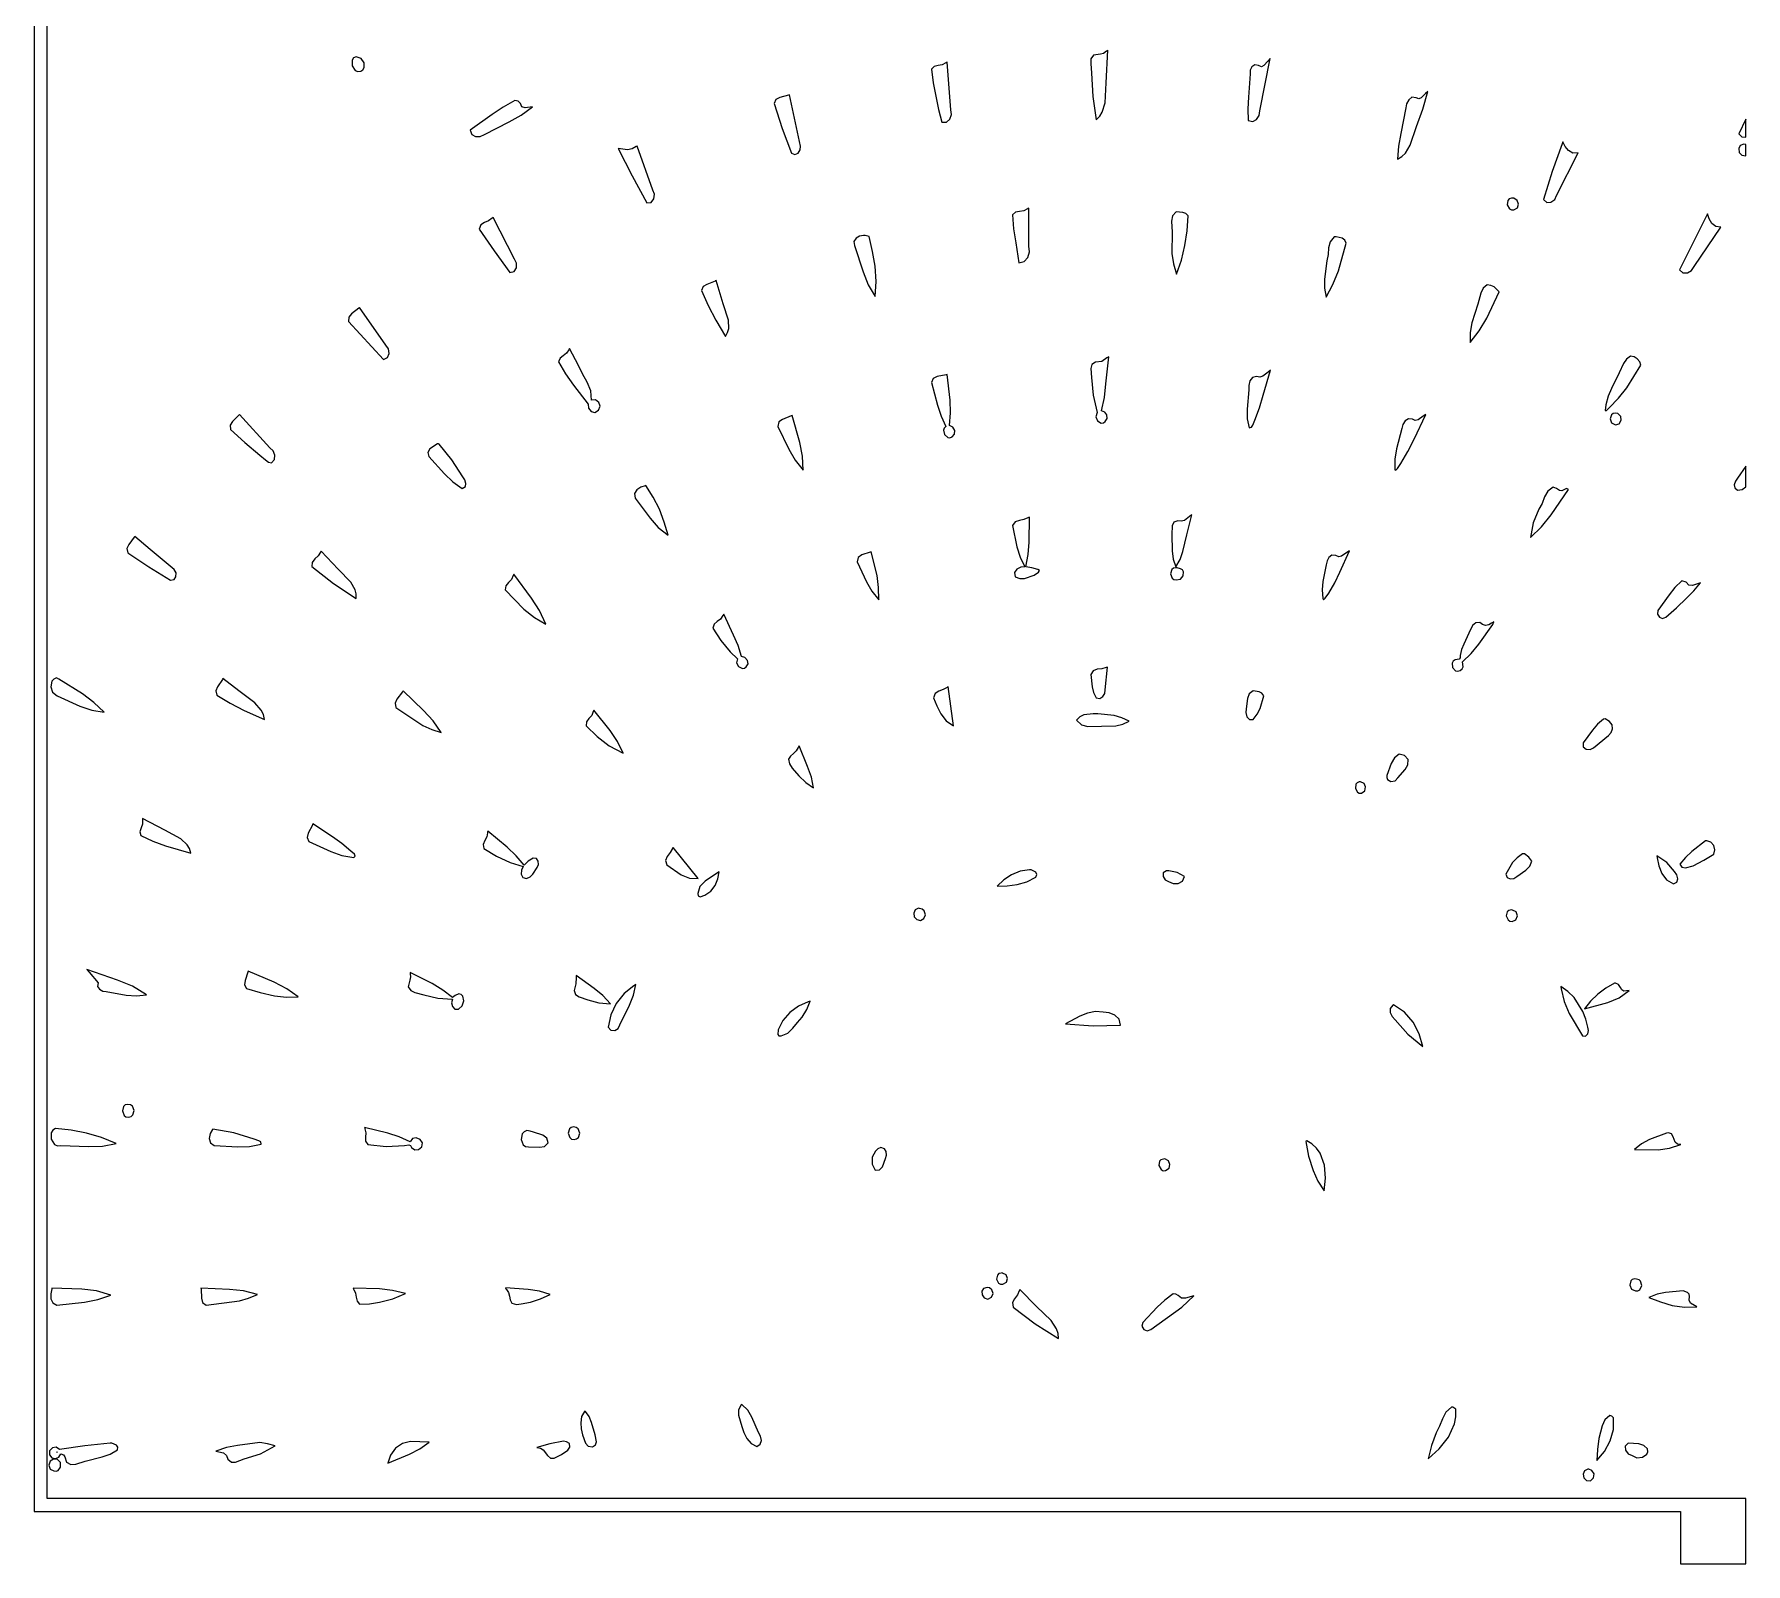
# Model space of a CAD drawing. Extents: x 0 to 13.1, y 0 to 21.
# Drawn here: x 0 to 13.1, y 0 to 11.7 of the extents above; entities that cross this region are included whole.
import ezdxf

# ---------------------------------------------------------------- set-up
doc = ezdxf.new("R2010")
doc.units = 0
doc.layers.add('Layer_1', color=7, linetype='CONTINUOUS')

msp = doc.modelspace()

# ---------------------------------------------------------------- linework, layer by layer
at = {"layer": 'Layer_1', "color": 7}
for points in [[(12.600011, 20.99998), (12.600011, 20.600018), (0, 20.600018), (0, 0.400016), (12.600011, 0.400016), (12.600011, 0), (13.099963, 0), (13.099963, 0.500064), (0.099935, 0.500064), (0.099935, 20.500083), (0.099935, 20.500083), (13.099906, 20.500083), (13.099906, 21.000034), (12.599955, 21.000034), (12.600011, 20.99998)], [(2.46509, 11.530914), (2.444036, 11.521484), (2.432203, 11.504934), (2.432192, 11.462168), (2.457036, 11.425993), (2.476272, 11.417684), (2.498714, 11.419789), (2.516309, 11.431302), (2.525797, 11.447305), (2.524212, 11.48516), (2.501471, 11.518111), (2.46509, 11.530914), (2.46509, 11.530914)], [(8.217188, 11.580083), (8.211233, 11.576225), (8.205778, 11.572641), (8.184682, 11.556228), (8.160009, 11.550017), (8.107827, 11.542821), (8.087999, 11.51401), (8.086207, 11.478864), (8.091952, 11.406285), (8.103183, 11.226877), (8.12789, 11.048932), (8.155375, 11.076324), (8.17486, 11.107699), (8.195623, 11.178878), (8.204894, 11.330271), (8.217188, 11.580083), (8.217188, 11.580083)], [(6.986324, 11.489961), (6.980151, 11.486543), (6.977007, 11.484793), (6.950308, 11.469313), (6.918731, 11.464228), (6.8888, 11.457134), (6.86704, 11.435624), (6.879165, 11.332326), (6.899783, 11.229086), (6.921144, 11.127932), (6.947354, 11.030537), (6.983353, 11.030702), (7.008418, 11.054087), (7.01997, 11.089344), (7.015429, 11.125126), (6.986324, 11.489975), (6.986324, 11.489961)], [(9.459076, 11.516089), (9.442097, 11.497403), (9.411095, 11.462643), (9.392269, 11.454559), (9.371101, 11.464716), (9.34274, 11.468532), (9.32029, 11.453633), (9.306999, 11.427877), (9.306114, 11.399122), (9.293115, 11.221222), (9.28788, 11.132266), (9.291836, 11.043257), (9.326502, 11.034793), (9.355995, 11.051245), (9.375554, 11.082278), (9.380418, 11.11756), (9.459076, 11.516089), (9.459076, 11.516089)], [(3.678095, 11.196769), (3.588912, 11.146057), (3.503773, 11.08891), (3.336781, 10.969503), (3.348462, 10.93587), (3.378127, 10.919404), (3.414281, 10.91983), (3.445428, 10.936873), (3.635255, 11.033279), (3.728087, 11.084859), (3.813584, 11.147986), (3.756403, 11.140314), (3.731648, 11.147772), (3.720759, 11.173178), (3.702918, 11.191908), (3.678095, 11.196769), (3.678095, 11.196769)], [(5.78043, 11.238165), (5.773761, 11.235851), (5.773112, 11.235568), (5.705704, 11.218411), (5.676711, 11.203661), (5.663144, 11.172842), (5.725778, 10.981655), (5.796816, 10.793769), (5.821807, 10.782632), (5.846117, 10.793618), (5.862865, 10.81762), (5.865165, 10.845529), (5.780445, 11.238106), (5.78043, 11.238165)], [(10.667063, 11.265947), (10.649204, 11.249411), (10.616421, 11.217406), (10.59776, 11.208373), (10.576664, 11.216061), (10.544495, 11.220149), (10.519985, 11.201669), (10.504012, 11.171244), (10.497456, 11.139497), (10.459448, 10.944495), (10.441939, 10.846547), (10.43467, 10.74731), (10.467878, 10.766626), (10.494478, 10.791755), (10.532529, 10.854618), (10.580799, 10.996955), (10.627581, 11.130287), (10.667063, 11.265947), (10.667063, 11.265947)], [(13.099963, 11.05362), (13.046109, 10.939737), (13.069772, 10.917833), (13.099963, 10.91554), (13.099963, 11.05362), (13.099963, 11.05362)], [(11.699215, 10.880869), (11.693703, 10.864994), (11.618669, 10.651456), (11.550718, 10.437416), (11.576742, 10.416215), (11.608945, 10.418691), (11.637377, 10.438329), (11.652086, 10.468615), (11.816348, 10.794438), (11.775913, 10.7938), (11.742628, 10.813338), (11.71692, 10.845034), (11.699215, 10.880869), (11.699215, 10.880869)], [(4.615547, 10.847575), (4.609262, 10.844267), (4.608274, 10.843703), (4.576486, 10.826276), (4.541428, 10.81969), (4.469864, 10.829758), (4.576032, 10.619858), (4.687816, 10.413037), (4.722533, 10.416669), (4.742963, 10.442711), (4.747532, 10.478404), (4.734667, 10.510988), (4.61555, 10.847561), (4.615547, 10.847575)], [(13.086292, 10.862126), (13.057963, 10.852775), (13.046135, 10.827811), (13.050417, 10.798591), (13.070417, 10.776469), (13.099963, 10.771508), (13.099963, 10.859702), (13.086292, 10.862129), (13.086292, 10.862126)], [(7.611567, 10.371491), (7.605285, 10.368348), (7.601534, 10.366513), (7.573887, 10.351666), (7.541629, 10.347835), (7.510882, 10.342044), (7.487765, 10.321315), (7.495473, 10.214167), (7.512239, 10.106728), (7.53517, 9.954093), (7.5773, 9.963874), (7.604891, 9.995062), (7.617147, 10.037324), (7.613275, 10.080323), (7.611553, 10.371475), (7.611567, 10.371491)], [(11.315734, 10.448936), (11.307355, 10.448597), (11.289202, 10.443317), (11.278152, 10.431647), (11.274767, 10.398508), (11.292002, 10.367923), (11.306729, 10.359447), (11.324663, 10.358639), (11.352, 10.374162), (11.360661, 10.40284), (11.351168, 10.4317), (11.324042, 10.447771), (11.31572, 10.448871), (11.31572, 10.448871), (11.315734, 10.448936)], [(3.511739, 10.299556), (3.506007, 10.295421), (3.505132, 10.294829), (3.477914, 10.275527), (3.445363, 10.2618), (3.418015, 10.243931), (3.406408, 10.212202), (3.521193, 10.044512), (3.639241, 9.879158), (3.673201, 9.887048), (3.691074, 9.914974), (3.692127, 9.950499), (3.675623, 9.981189), (3.511748, 10.29957), (3.511739, 10.299556)], [(8.74029, 10.342993), (8.712669, 10.313153), (8.705221, 10.273531), (8.708763, 10.189368), (8.707976, 10.02606), (8.718872, 9.945289), (8.74156, 9.866853), (8.77997, 9.974481), (8.806668, 10.085693), (8.823369, 10.198858), (8.831792, 10.312346), (8.81407, 10.330262), (8.790944, 10.339486), (8.74029, 10.342993), (8.74029, 10.342993)], [(12.806386, 10.328441), (12.798668, 10.313227), (12.592846, 9.901137), (12.619239, 9.877269), (12.653203, 9.877096), (12.684714, 9.894869), (12.703748, 9.924841), (12.910179, 10.22652), (12.870204, 10.23187), (12.8398, 10.255736), (12.818638, 10.290474), (12.806386, 10.328441), (12.806386, 10.328441)], [(6.359263, 10.163573), (6.348182, 10.162754), (6.317419, 10.157402), (6.289884, 10.141557), (6.274163, 10.117129), (6.27884, 10.086024), (6.343613, 9.884542), (6.382671, 9.786639), (6.436707, 9.695764), (6.443177, 9.811503), (6.435325, 9.9272), (6.416546, 10.041763), (6.390239, 10.154099), (6.359263, 10.163581), (6.359263, 10.163573)], [(9.964045, 10.152823), (9.950594, 10.152174), (9.918298, 10.115408), (9.906463, 10.067929), (9.902417, 10.016849), (9.893489, 9.96928), (9.87477, 9.829954), (9.875685, 9.759852), (9.88715, 9.690475), (9.939569, 9.788524), (9.98154, 9.891477), (10.041546, 10.105266), (10.030246, 10.12679), (10.011576, 10.141486), (9.964045, 10.152837), (9.964045, 10.152823)], [(5.21852, 9.818124), (5.212182, 9.81504), (5.211081, 9.814503), (5.147357, 9.789324), (5.119741, 9.771752), (5.107672, 9.741024), (5.159299, 9.627042), (5.215709, 9.514419), (5.29051, 9.39128), (5.306964, 9.420789), (5.315246, 9.451669), (5.313006, 9.515796), (5.273257, 9.641309), (5.21852, 9.818141), (5.21852, 9.818124)], [(11.121763, 9.785437), (11.090182, 9.758905), (11.070995, 9.721084), (11.04889, 9.637107), (11.003304, 9.493779), (10.991345, 9.41973), (10.991729, 9.344355), (11.060133, 9.433292), (11.117511, 9.529473), (11.212988, 9.732577), (11.172953, 9.769639), (11.148636, 9.781534), (11.121763, 9.785437), (11.121763, 9.785437)], [(2.490227, 9.612356), (2.485046, 9.607561), (2.48434, 9.606912), (2.429174, 9.563947), (2.407776, 9.539053), (2.406509, 9.504883), (2.672413, 9.212958), (2.70408, 9.228995), (2.716414, 9.260527), (2.711199, 9.296222), (2.690218, 9.324746), (2.490239, 9.61237), (2.490227, 9.612356)], [(4.098121, 9.29811), (4.094153, 9.292375), (4.0915, 9.288627), (4.075056, 9.262213), (4.049043, 9.243493), (4.024814, 9.224024), (4.013725, 9.195361), (4.067073, 9.105687), (4.127331, 9.019029), (4.238839, 8.873453), (4.241129, 8.841122), (4.262266, 8.817058), (4.291837, 8.809465), (4.319428, 8.826545), (4.330709, 8.855904), (4.320972, 8.885901), (4.297014, 8.905525), (4.265631, 8.903769), (4.260041, 8.975267), (4.232857, 9.041327), (4.197076, 9.105043), (4.165696, 9.16951), (4.098115, 9.29811), (4.098121, 9.29811)], [(8.224077, 9.235877), (8.210573, 9.226231), (8.171073, 9.199112), (8.123976, 9.193157), (8.095848, 9.17523), (8.086568, 9.144525), (8.091732, 9.075914), (8.104076, 8.940034), (8.135002, 8.807526), (8.124254, 8.776052), (8.138656, 8.745074), (8.167009, 8.728304), (8.182918, 8.729531), (8.198115, 8.739451), (8.212669, 8.762632), (8.210019, 8.78992), (8.193866, 8.812341), (8.167909, 8.820923), (8.190926, 8.92321), (8.202819, 9.027284), (8.224077, 9.235877), (8.224077, 9.235877)], [(12.216751, 9.239679), (12.187473, 9.215785), (12.165127, 9.183589), (12.12999, 9.112405), (12.071857, 8.993453), (12.045926, 8.932886), (12.030052, 8.868435), (12.024569, 8.824148), (12.034183, 8.823758), (12.05552, 8.844954), (12.126013, 8.918402), (12.189363, 8.998329), (12.297337, 9.170283), (12.288066, 9.197493), (12.269824, 9.220351), (12.245192, 9.235524), (12.216751, 9.239679), (12.216751, 9.239679)], [(6.988308, 9.098348), (6.981472, 9.096598), (6.980484, 9.096316), (6.91073, 9.083293), (6.881175, 9.068748), (6.867706, 9.037117), (6.913844, 8.865275), (6.942093, 8.781339), (6.97679, 8.702308), (6.964143, 8.689555), (6.95898, 8.673507), (6.966817, 8.639685), (6.991726, 8.617166), (7.007903, 8.615246), (7.025132, 8.622273), (7.043622, 8.643442), (7.045033, 8.671558), (7.031836, 8.696667), (7.0065, 8.708813), (7.014093, 8.806276), (7.010077, 8.903847), (6.98831, 9.098356), (6.988308, 9.098348)], [(9.462217, 9.132028), (9.443751, 9.118027), (9.403416, 9.086308), (9.381165, 9.078291), (9.356384, 9.085394), (9.323638, 9.077181), (9.304433, 9.050692), (9.295908, 9.015633), (9.295198, 8.981711), (9.283074, 8.834797), (9.283834, 8.761444), (9.300216, 8.690395), (9.316867, 8.695247), (9.326995, 8.712227), (9.343319, 8.749871), (9.377465, 8.843986), (9.40494, 8.940205), (9.462217, 9.132028), (9.462217, 9.132028)], [(1.570744, 8.794352), (1.56628, 8.78895), (1.565574, 8.788132), (1.517619, 8.738839), (1.499566, 8.711672), (1.501411, 8.678607), (1.612796, 8.578992), (1.727852, 8.482595), (1.771042, 8.446327), (1.793041, 8.429863), (1.816597, 8.424497), (1.840234, 8.449085), (1.842636, 8.481957), (1.828973, 8.514583), (1.804416, 8.538433), (1.570756, 8.79436), (1.570744, 8.794352)], [(5.80099, 8.785532), (5.794595, 8.782501), (5.793382, 8.781965), (5.726345, 8.756235), (5.69937, 8.736748), (5.692177, 8.7027), (5.775361, 8.527233), (5.824602, 8.443803), (5.885874, 8.368445), (5.88068, 8.475223), (5.859761, 8.579766), (5.800987, 8.785549), (5.80099, 8.785532)], [(10.652455, 8.794352), (10.631068, 8.780407), (10.59152, 8.75321), (10.570564, 8.746809), (10.549269, 8.757036), (10.517742, 8.761487), (10.492088, 8.745448), (10.474644, 8.717578), (10.467744, 8.686535), (10.426084, 8.530741), (10.412714, 8.451396), (10.413616, 8.370248), (10.420473, 8.366453), (10.43317, 8.381332), (10.459971, 8.419307), (10.514548, 8.509556), (10.562021, 8.60367), (10.652455, 8.794352), (10.652455, 8.794352)], [(12.103806, 8.803008), (12.085806, 8.800433), (12.073133, 8.791147), (12.063247, 8.760935), (12.073103, 8.729352), (12.101661, 8.713379), (12.131274, 8.722858), (12.146133, 8.748879), (12.143524, 8.778827), (12.12073, 8.800087), (12.103808, 8.803008), (12.103806, 8.803008)], [(3.093311, 8.568631), (3.086145, 8.568123), (3.028429, 8.531349), (3.012567, 8.503612), (3.019007, 8.470778), (3.140487, 8.340448), (3.203888, 8.278293), (3.276369, 8.226755), (3.299985, 8.241423), (3.3045, 8.266378), (3.29619, 8.294177), (3.28133, 8.317374), (3.19675, 8.446737), (3.100533, 8.566909), (3.093311, 8.568631), (3.093311, 8.568631)], [(13.099963, 8.397093), (13.035526, 8.305094), (13.020277, 8.282875), (13.011879, 8.255965), (13.01577, 8.231213), (13.037388, 8.215466), (13.072028, 8.220169), (13.099951, 8.240107), (13.099951, 8.397093), (13.099963, 8.397093)], [(4.680644, 8.24931), (4.676566, 8.248802), (4.642744, 8.238298), (4.611402, 8.217438), (4.593653, 8.188489), (4.600609, 8.153719), (4.713607, 7.999488), (4.776433, 7.928101), (4.851358, 7.868906), (4.821695, 7.969509), (4.784796, 8.067818), (4.7385, 8.161769), (4.680644, 8.249299), (4.680644, 8.24931)], [(11.625682, 8.236633), (11.584479, 8.207183), (11.559807, 8.162795), (11.54058, 8.113324), (11.515714, 8.068623), (11.471979, 7.96355), (11.45194, 7.851665), (11.535615, 7.934172), (11.609784, 8.025092), (11.743255, 8.21861), (11.729067, 8.227602), (11.711862, 8.220398), (11.693114, 8.210592), (11.6743, 8.211775), (11.65117, 8.22721), (11.625682, 8.236633), (11.625682, 8.236633)], [(7.616529, 8.008374), (7.610134, 8.0054), (7.606165, 8.003537), (7.575471, 7.989161), (7.540097, 7.98306), (7.508364, 7.97252), (7.488592, 7.944832), (7.521054, 7.78183), (7.546233, 7.702928), (7.583015, 7.628489), (7.550705, 7.62577), (7.520873, 7.609798), (7.503522, 7.584168), (7.508655, 7.552475), (7.542473, 7.53759), (7.580527, 7.53752), (7.652964, 7.564712), (7.685687, 7.588142), (7.693621, 7.599691), (7.680359, 7.606936), (7.635699, 7.621326), (7.589517, 7.628709), (7.60832, 7.722251), (7.614366, 7.817326), (7.616529, 8.008386), (7.616529, 8.008374)], [(8.859464, 8.025683), (8.842818, 8.013116), (8.802844, 7.983116), (8.779508, 7.976677), (8.75396, 7.980759), (8.723219, 7.969929), (8.709124, 7.942179), (8.707272, 7.875036), (8.709169, 7.749071), (8.717888, 7.686965), (8.737148, 7.627044), (8.770043, 7.683108), (8.791617, 7.74481), (8.821705, 7.872665), (8.859464, 8.025683), (8.859464, 8.025683)], [(0.768835, 7.860594), (0.765144, 7.854586), (0.76458, 7.853654), (0.723419, 7.79784), (0.709035, 7.768507), (0.716404, 7.735694), (0.877383, 7.628234), (1.041897, 7.526948), (1.070299, 7.530042), (1.084973, 7.552399), (1.085343, 7.582123), (1.070836, 7.607317), (0.887722, 7.761215), (0.768824, 7.8606), (0.768835, 7.860594)], [(2.195271, 7.747045), (2.191523, 7.741147), (2.190536, 7.739481), (2.173347, 7.711584), (2.148284, 7.687772), (2.128114, 7.662227), (2.125602, 7.629127), (2.290547, 7.501196), (2.463552, 7.38483), (2.463854, 7.42027), (2.456035, 7.452934), (2.422288, 7.511377), (2.326135, 7.610828), (2.195277, 7.747034), (2.195271, 7.747045)], [(6.405948, 7.74302), (6.399389, 7.740424), (6.39874, 7.740142), (6.333218, 7.718448), (6.30712, 7.699837), (6.299245, 7.667326), (6.368868, 7.513802), (6.411687, 7.441539), (6.464831, 7.376174), (6.462968, 7.469468), (6.450697, 7.561819), (6.405959, 7.742953), (6.405959, 7.742953), (6.405948, 7.74302)], [(10.066901, 7.750683), (10.04601, 7.736405), (10.006289, 7.708821), (9.984611, 7.703484), (9.962501, 7.713365), (9.932736, 7.715971), (9.909767, 7.699681), (9.89492, 7.672773), (9.889521, 7.643526), (9.863356, 7.515434), (9.856922, 7.450801), (9.862179, 7.385558), (9.867806, 7.374389), (9.88048, 7.387511), (9.908094, 7.427561), (9.953817, 7.505168), (9.99313, 7.586178), (10.066901, 7.750683), (10.066901, 7.750683)], [(8.747292, 7.620319), (8.738306, 7.620036), (8.719735, 7.616915), (8.706747, 7.606334), (8.697175, 7.572998), (8.708899, 7.540444), (8.722532, 7.53084), (8.741229, 7.529088), (8.773582, 7.533146), (8.793994, 7.558612), (8.795961, 7.590276), (8.787995, 7.603679), (8.772979, 7.612927), (8.747292, 7.620203), (8.747292, 7.620203), (8.747292, 7.620319)], [(3.670983, 7.57115), (3.667952, 7.564811), (3.665863, 7.560513), (3.653398, 7.531111), (3.630316, 7.507591), (3.609671, 7.483426), (3.604514, 7.452089), (3.747473, 7.304989), (3.827742, 7.241418), (3.915949, 7.189216), (3.868509, 7.292735), (3.807107, 7.388316), (3.670989, 7.57115), (3.670983, 7.57115)], [(12.609545, 7.52011), (12.556774, 7.470764), (12.512651, 7.412776), (12.427977, 7.293559), (12.424578, 7.26624), (12.438821, 7.243717), (12.462952, 7.233285), (12.489217, 7.242243), (12.568682, 7.313153), (12.64554, 7.387485), (12.702176, 7.443537), (12.752256, 7.505392), (12.69296, 7.483839), (12.664183, 7.487405), (12.642785, 7.510407), (12.609545, 7.52011), (12.609545, 7.52011)], [(5.277612, 7.264786), (5.273477, 7.259055), (5.270556, 7.25503), (5.253115, 7.228646), (5.226829, 7.209103), (5.203058, 7.188463), (5.193165, 7.158789), (5.254072, 7.06452), (5.327221, 6.977879), (5.383169, 6.924799), (5.375205, 6.893433), (5.391212, 6.864349), (5.419817, 6.849766), (5.435289, 6.851731), (5.449646, 6.861903), (5.463284, 6.885846), (5.458031, 6.912005), (5.439477, 6.932971), (5.413211, 6.941334), (5.387271, 7.025219), (5.353153, 7.106063), (5.277612, 7.264786), (5.277612, 7.264786)], [(11.172529, 7.205861), (11.153896, 7.196105), (11.132402, 7.183208), (11.107933, 7.179891), (11.084094, 7.185977), (11.064491, 7.201286), (11.033614, 7.198326), (11.009579, 7.177805), (10.979051, 7.119211), (10.942005, 7.036463), (10.924419, 6.994946), (10.915221, 6.950264), (10.913543, 6.931174), (10.905986, 6.922472), (10.875865, 6.91686), (10.860489, 6.90607), (10.852648, 6.890984), (10.855944, 6.856798), (10.878503, 6.832055), (10.894739, 6.828772), (10.91307, 6.834508), (10.929259, 6.846473), (10.936299, 6.863648), (10.932803, 6.900929), (10.9988, 6.964851), (11.057991, 7.035543), (11.164096, 7.186679), (11.172529, 7.205861), (11.172529, 7.205861)], [(8.21355, 6.860526), (8.206878, 6.858268), (8.203297, 6.856998), (8.17106, 6.847706), (8.135256, 6.843694), (8.104188, 6.833187), (8.086163, 6.804411), (8.097695, 6.710871), (8.106341, 6.665093), (8.128443, 6.624605), (8.156013, 6.620468), (8.178814, 6.63459), (8.193296, 6.659442), (8.195911, 6.687498), (8.21355, 6.860526), (8.21355, 6.860526)], [(0.17154, 6.77823), (0.150309, 6.768248), (0.135953, 6.752286), (0.126548, 6.710268), (0.140701, 6.667862), (0.175782, 6.640756), (0.350013, 6.560568), (0.440338, 6.530005), (0.535232, 6.516624), (0.456755, 6.59098), (0.370453, 6.656145), (0.187359, 6.769354), (0.17154, 6.77823), (0.17154, 6.77823)], [(1.444295, 6.772938), (1.440934, 6.766709), (1.440369, 6.765609), (1.403366, 6.708439), (1.390795, 6.678524), (1.397982, 6.646438), (1.500273, 6.585159), (1.605955, 6.52798), (1.762831, 6.458966), (1.753949, 6.497079), (1.737511, 6.53057), (1.688067, 6.586855), (1.565605, 6.678848), (1.444284, 6.772941), (1.444295, 6.772938)], [(6.99619, 6.711422), (6.990128, 6.707728), (6.98693, 6.705752), (6.957608, 6.689216), (6.924197, 6.676021), (6.896452, 6.657945), (6.884128, 6.626764), (6.908027, 6.563838), (6.93839, 6.502042), (6.979739, 6.448863), (7.036596, 6.41179), (6.99619, 6.711431), (6.99619, 6.711422)], [(2.824153, 6.678526), (2.820238, 6.672628), (2.819363, 6.671188), (2.776459, 6.61572), (2.761768, 6.58586), (2.768044, 6.552731), (2.975412, 6.414928), (3.043157, 6.382169), (3.114813, 6.359147), (3.053599, 6.448532), (2.980295, 6.527963), (2.824158, 6.678521), (2.824153, 6.678526)], [(9.330422, 6.679232), (9.299365, 6.656048), (9.287366, 6.620267), (9.277229, 6.542529), (9.272405, 6.512), (9.280575, 6.480439), (9.30044, 6.459156), (9.330698, 6.459463), (9.361208, 6.499629), (9.383658, 6.544881), (9.410237, 6.64197), (9.39682, 6.660618), (9.376251, 6.670616), (9.330422, 6.679232), (9.330422, 6.679232)], [(4.283989, 6.531076), (4.281125, 6.524628), (4.27929, 6.520547), (4.267292, 6.491354), (4.245427, 6.466666), (4.226906, 6.441315), (4.224943, 6.410139), (4.308824, 6.329359), (4.401716, 6.257564), (4.508376, 6.202276), (4.463181, 6.291339), (4.407937, 6.374339), (4.283975, 6.531076), (4.283989, 6.531076)], [(8.141174, 6.503791), (8.141174, 6.503791), (8.105623, 6.502973), (8.034609, 6.494486), (8.002668, 6.479182), (7.977079, 6.454137), (8.014861, 6.41887), (8.063985, 6.407101), (8.168956, 6.408329), (8.277957, 6.411552), (8.330894, 6.423922), (8.380789, 6.446032), (8.324661, 6.473502), (8.265181, 6.491367), (8.141174, 6.503856), (8.141174, 6.503791)], [(12.02399, 6.463552), (12.02399, 6.463552), (12.011093, 6.462959), (11.965003, 6.424428), (11.926714, 6.378037), (11.856257, 6.280285), (11.856082, 6.250721), (11.877393, 6.232928), (11.907829, 6.229209), (11.935025, 6.241866), (12.049235, 6.337667), (12.070673, 6.360518), (12.080112, 6.389183), (12.076289, 6.418727), (12.057944, 6.444217), (12.02399, 6.46362), (12.02399, 6.463552)], [(5.853577, 6.256957), (5.849719, 6.251002), (5.846135, 6.24538), (5.8324, 6.219319), (5.811072, 6.199467), (5.788782, 6.180358), (5.772161, 6.156525), (5.780374, 6.119745), (5.802336, 6.088053), (5.85341, 6.028422), (5.90553, 5.977682), (5.965252, 5.936093), (5.948293, 6.019612), (5.919654, 6.099688), (5.853577, 6.256957), (5.853577, 6.256957)], [(10.446247, 6.195274), (10.410464, 6.16516), (10.386567, 6.123777), (10.353588, 6.03239), (10.351507, 6.015182), (10.35735, 6.001521), (10.38406, 5.986294), (10.416232, 5.989622), (10.43638, 6.014421), (10.492019, 6.077959), (10.512983, 6.113325), (10.517022, 6.154321), (10.486735, 6.184042), (10.446247, 6.195274), (10.446247, 6.195274)], [(10.151401, 5.983057), (10.141757, 5.982239), (10.125397, 5.976074), (10.11526, 5.964016), (10.111815, 5.931349), (10.127737, 5.902507), (10.141809, 5.895228), (10.15934, 5.895755), (10.184225, 5.914497), (10.190087, 5.943706), (10.17859, 5.970767), (10.151401, 5.983066), (10.151401, 5.983057)], [(0.828257, 5.702489), (0.828257, 5.695433), (0.828257, 5.690969), (0.829715, 5.660117), (0.818534, 5.630323), (0.809128, 5.600907), (0.81591, 5.571191), (0.907567, 5.529281), (1.003489, 5.49424), (1.199665, 5.437739), (1.189196, 5.471908), (1.171751, 5.500975), (1.121512, 5.547021), (0.998691, 5.613301), (0.828257, 5.702489), (0.828257, 5.702489)], [(2.133205, 5.660486), (2.130439, 5.654037), (2.12979, 5.652287), (2.097671, 5.589658), (2.088751, 5.557791), (2.101678, 5.525894), (2.269101, 5.450753), (2.355368, 5.420355), (2.445083, 5.403359), (2.45658, 5.414258), (2.450127, 5.428136), (2.423146, 5.453078), (2.355135, 5.510788), (2.281834, 5.561559), (2.133208, 5.6605), (2.133205, 5.660486)], [(3.471553, 5.604151), (3.470114, 5.597262), (3.469239, 5.592851), (3.46353, 5.561805), (3.44761, 5.532928), (3.435188, 5.504081), (3.43997, 5.473127), (3.537741, 5.413177), (3.642707, 5.364703), (3.743469, 5.33549), (3.73066, 5.307857), (3.728024, 5.276111), (3.73934, 5.250835), (3.768384, 5.242611), (3.796081, 5.254988), (3.816135, 5.276883), (3.849632, 5.327774), (3.860027, 5.351481), (3.85771, 5.376434), (3.843432, 5.394917), (3.817939, 5.39921), (3.7806, 5.376704), (3.750194, 5.345523), (3.68814, 5.417813), (3.619039, 5.483284), (3.471553, 5.604151), (3.471553, 5.604151)], [(12.801922, 5.532385), (12.792659, 5.531454), (12.686128, 5.450177), (12.637489, 5.404484), (12.596261, 5.353524), (12.611549, 5.329333), (12.638878, 5.324274), (12.696915, 5.341067), (12.778123, 5.382381), (12.855222, 5.428874), (12.863436, 5.461266), (12.854673, 5.495097), (12.832859, 5.521697), (12.801922, 5.532394), (12.801922, 5.532385)], [(4.889446, 5.481232), (4.886302, 5.474891), (4.884581, 5.471419), (4.867977, 5.440936), (4.845602, 5.411082), (4.831899, 5.380211), (4.841311, 5.34668), (4.952633, 5.270603), (5.014698, 5.246897), (5.081916, 5.243931), (4.889432, 5.481232), (4.889446, 5.481232)], [(11.398803, 5.43278), (11.391305, 5.431793), (11.349342, 5.402391), (11.314628, 5.364297), (11.262817, 5.276184), (11.273687, 5.251202), (11.297551, 5.240163), (11.325035, 5.243013), (11.346767, 5.259702), (11.417661, 5.307741), (11.447461, 5.337311), (11.46335, 5.374798), (11.438348, 5.406877), (11.406519, 5.431516), (11.398803, 5.432786), (11.398803, 5.43278)], [(12.419432, 5.416078), (12.422254, 5.400754), (12.434151, 5.340307), (12.457259, 5.281992), (12.493814, 5.233173), (12.546056, 5.201214), (12.572538, 5.215064), (12.58037, 5.241739), (12.573401, 5.271715), (12.555482, 5.295471), (12.495519, 5.364549), (12.419443, 5.416078), (12.419432, 5.416078)], [(5.242168, 5.293984), (5.22916, 5.285441), (5.13403, 5.222548), (5.095635, 5.182736), (5.078513, 5.129555), (5.081962, 5.110432), (5.096814, 5.103389), (5.133247, 5.114507), (5.178821, 5.145174), (5.211722, 5.188639), (5.232615, 5.239908), (5.242168, 5.293984), (5.242168, 5.293984)], [(7.629646, 5.310629), (7.629646, 5.310629), (7.617962, 5.310629), (7.547325, 5.298172), (7.480421, 5.27238), (7.420041, 5.233935), (7.368977, 5.183519), (7.446488, 5.186364), (7.523884, 5.196645), (7.598268, 5.217933), (7.666744, 5.253798), (7.672562, 5.274357), (7.665423, 5.29182), (7.629646, 5.310683), (7.629646, 5.310629)], [(8.684288, 5.302253), (8.665602, 5.30197), (8.641757, 5.285661), (8.640586, 5.258927), (8.655948, 5.233113), (8.681697, 5.219564), (8.717124, 5.205423), (8.755994, 5.206082), (8.788542, 5.222963), (8.805003, 5.257487), (8.747597, 5.288269), (8.684288, 5.302134), (8.684288, 5.302134), (8.684288, 5.302253)], [(6.767658, 5.014902), (6.743304, 5.003416), (6.732463, 4.978938), (6.735829, 4.951042), (6.754097, 4.929299), (6.78392, 4.922395), (6.809454, 4.937616), (6.821958, 4.965049), (6.812692, 4.994783), (6.796949, 5.009141), (6.776364, 5.014572), (6.767658, 5.014911), (6.767658, 5.014902)], [(11.30504, 5.002445), (11.286648, 4.999024), (11.274423, 4.988907), (11.267115, 4.957579), (11.280397, 4.926456), (11.293908, 4.916595), (11.311546, 4.913534), (11.340954, 4.926588), (11.35184, 4.95642), (11.343391, 4.986941), (11.314797, 5.002058), (11.30504, 5.002454), (11.30504, 5.002445)], [(0.402223, 4.547802), (0.419585, 4.527132), (0.488984, 4.444616), (0.484423, 4.417756), (0.498812, 4.395662), (0.523804, 4.381508), (0.55105, 4.378469), (0.704093, 4.350464), (0.781502, 4.346157), (0.858904, 4.353831), (0.752617, 4.418815), (0.637618, 4.466077), (0.402223, 4.547802), (0.402223, 4.547802)], [(1.636669, 4.534354), (1.635004, 4.527462), (1.634665, 4.525967), (1.614024, 4.461581), (1.60945, 4.429761), (1.624192, 4.400564), (1.730155, 4.370515), (1.838616, 4.3466), (1.929596, 4.335278), (2.021233, 4.337617), (1.932499, 4.399877), (1.836011, 4.448694), (1.636649, 4.534346), (1.636669, 4.534354)], [(2.876242, 4.525092), (2.876525, 4.518036), (2.876807, 4.513188), (2.879643, 4.490046), (2.875118, 4.465171), (2.862972, 4.41419), (2.881731, 4.384943), (2.913055, 4.370918), (2.982366, 4.35212), (3.090189, 4.326803), (3.200592, 4.32004), (3.194063, 4.292206), (3.201462, 4.263372), (3.220277, 4.24351), (3.247997, 4.242596), (3.276226, 4.268403), (3.289017, 4.306366), (3.281615, 4.342167), (3.268856, 4.354784), (3.249267, 4.361493), (3.221623, 4.348662), (3.201532, 4.332387), (3.126187, 4.389804), (3.045238, 4.438843), (2.876369, 4.525092), (2.876369, 4.525092), (2.876242, 4.525092)], [(4.148557, 4.50084), (4.148557, 4.486619), (4.146427, 4.435996), (4.132075, 4.386571), (4.143494, 4.355804), (4.171272, 4.337295), (4.237028, 4.315686), (4.322316, 4.290813), (4.410989, 4.283992), (4.35303, 4.346679), (4.286845, 4.400347), (4.148557, 4.50084), (4.148557, 4.50084)], [(4.605074, 4.432489), (4.590576, 4.422072), (4.514158, 4.363039), (4.454352, 4.287308), (4.413448, 4.199859), (4.393737, 4.105673), (4.413807, 4.082975), (4.443454, 4.081041), (4.470182, 4.096067), (4.481491, 4.124249), (4.555858, 4.273714), (4.585975, 4.351271), (4.605074, 4.432489), (4.605074, 4.432489)], [(11.685324, 4.416394), (11.688191, 4.399968), (11.711242, 4.302924), (11.749138, 4.210741), (11.849475, 4.038645), (11.87431, 4.03779), (11.889875, 4.054956), (11.895947, 4.080668), (11.892305, 4.105453), (11.87668, 4.166388), (11.851891, 4.224397), (11.786802, 4.332387), (11.739091, 4.377957), (11.685324, 4.416394), (11.685324, 4.416394)], [(12.102318, 4.442245), (12.094326, 4.441737), (12.028488, 4.403393), (11.96745, 4.357527), (11.912371, 4.304639), (11.864413, 4.245229), (12.04541, 4.294982), (12.131319, 4.330937), (12.207875, 4.385073), (12.167242, 4.38143), (12.150793, 4.39065), (12.140794, 4.409381), (12.125603, 4.431362), (12.102318, 4.442178), (12.102318, 4.442178), (12.102318, 4.442245)], [(5.93841, 4.304772), (5.924352, 4.299204), (5.850189, 4.265689), (5.783247, 4.217969), (5.729077, 4.157179), (5.693229, 4.084452), (5.690669, 4.049997), (5.699947, 4.038307), (5.717924, 4.038425), (5.76815, 4.059638), (5.806883, 4.097574), (5.841181, 4.141571), (5.878105, 4.18097), (5.914305, 4.2398), (5.93841, 4.304772), (5.93841, 4.304772)], [(8.122818, 4.2249), (8.061706, 4.211827), (8.003227, 4.19005), (7.893513, 4.129981), (8.104275, 4.116301), (8.315415, 4.121988), (8.303759, 4.166583), (8.270961, 4.196693), (8.22689, 4.214159), (8.181413, 4.220822), (8.122818, 4.2249), (8.122818, 4.2249)], [(10.403033, 4.275779), (10.399559, 4.272912), (10.37742, 4.248077), (10.377457, 4.216969), (10.392666, 4.186327), (10.41604, 4.16289), (10.514544, 4.05184), (10.628368, 3.956679), (10.600796, 4.054205), (10.55424, 4.144835), (10.488414, 4.221149), (10.403033, 4.275723), (10.403033, 4.275723), (10.403033, 4.275779)], [(0.716692, 3.514053), (0.697161, 3.510447), (0.68383, 3.499414), (0.674833, 3.465065), (0.687827, 3.431011), (0.701984, 3.420347), (0.720937, 3.417259), (0.741109, 3.422411), (0.755188, 3.434128), (0.765422, 3.4681), (0.752353, 3.50085), (0.737302, 3.51104), (0.716692, 3.514053), (0.716692, 3.514053)], [(0.163381, 3.330939), (0.141355, 3.317796), (0.128796, 3.29771), (0.128546, 3.248753), (0.155567, 3.208147), (0.177096, 3.1985), (0.202794, 3.199971), (0.415702, 3.191777), (0.521799, 3.196306), (0.626457, 3.215736), (0.515577, 3.261647), (0.400338, 3.294777), (0.28239, 3.317187), (0.163381, 3.330939), (0.163381, 3.330939)], [(1.367677, 3.32576), (1.365137, 3.322783), (1.347243, 3.291519), (1.340072, 3.254124), (1.348589, 3.220327), (1.377761, 3.199861), (1.558089, 3.190161), (1.647948, 3.192934), (1.73572, 3.211548), (1.734871, 3.227143), (1.719647, 3.236748), (1.682914, 3.249913), (1.527737, 3.297532), (1.367674, 3.32576), (1.367677, 3.32576)], [(2.527983, 3.338768), (2.529648, 3.331876), (2.530692, 3.327688), (2.538602, 3.297607), (2.536125, 3.265063), (2.536774, 3.234052), (2.554063, 3.20857), (2.692835, 3.193576), (2.833031, 3.19909), (2.866445, 3.20503), (2.879017, 3.201447), (2.886391, 3.18608), (2.912114, 3.167629), (2.942311, 3.170235), (2.965645, 3.189252), (2.970781, 3.220037), (2.954196, 3.247115), (2.924382, 3.259448), (2.894424, 3.253962), (2.877405, 3.227586), (2.794397, 3.266439), (2.707096, 3.295236), (2.527989, 3.338768), (2.527983, 3.338768)], [(3.770147, 3.314237), (3.748813, 3.305659), (3.734427, 3.289412), (3.72575, 3.245348), (3.742621, 3.204916), (3.760169, 3.19321), (3.783542, 3.190988), (3.866259, 3.186813), (3.905133, 3.192745), (3.933252, 3.221194), (3.922992, 3.257084), (3.893831, 3.278231), (3.8213, 3.302003), (3.796323, 3.311006), (3.770147, 3.314237), (3.770147, 3.314237)], [(4.128547, 3.342295), (4.109039, 3.339129), (4.09565, 3.328408), (4.086344, 3.294346), (4.098871, 3.260198), (4.112772, 3.249369), (4.131471, 3.246052), (4.151614, 3.25075), (4.165712, 3.26213), (4.176145, 3.295762), (4.163509, 3.3286), (4.148773, 3.338987), (4.128547, 3.342295), (4.128547, 3.342295)], [(12.508896, 3.297315), (12.494288, 3.29565), (12.363757, 3.245995), (12.302585, 3.213025), (12.247948, 3.169587), (12.428263, 3.168104), (12.517066, 3.178828), (12.601885, 3.209056), (12.577296, 3.211376), (12.560538, 3.224644), (12.544614, 3.267814), (12.530991, 3.288854), (12.508896, 3.297304), (12.508896, 3.297315)], [(6.480971, 3.183709), (6.457169, 3.173745), (6.437876, 3.157042), (6.414163, 3.110382), (6.412526, 3.057653), (6.43566, 3.012778), (6.468679, 3.01478), (6.491323, 3.036812), (6.514428, 3.100313), (6.522634, 3.126008), (6.520527, 3.15378), (6.507006, 3.175666), (6.480971, 3.183709), (6.480971, 3.183709)], [(9.739534, 3.235745), (9.733139, 3.229903), (9.752792, 3.117941), (9.788483, 3.00848), (9.825822, 2.928254), (9.873369, 2.853588), (9.882503, 2.950634), (9.874552, 3.049574), (9.842141, 3.140604), (9.81446, 3.180088), (9.777899, 3.213918), (9.739534, 3.235745), (9.739534, 3.235745)], [(8.652372, 3.097225), (8.642285, 3.096773), (8.624104, 3.091618), (8.612741, 3.079827), (8.608343, 3.0462), (8.624843, 3.015618), (8.639602, 3.007633), (8.657994, 3.007806), (8.68557, 3.026247), (8.692489, 3.055754), (8.680755, 3.083639), (8.652372, 3.097214), (8.652372, 3.097225)], [(0.134386, 2.109332), (0.133737, 2.102496), (0.126795, 2.066443), (0.127732, 2.027686), (0.141773, 1.995204), (0.174142, 1.977977), (0.383593, 2.00163), (0.486858, 2.02123), (0.586286, 2.055918), (0.476393, 2.087438), (0.363153, 2.100283), (0.134397, 2.109332), (0.134386, 2.109332)], [(1.275678, 2.10888), (1.276497, 2.101878), (1.276835, 2.100382), (1.280303, 2.030998), (1.288803, 1.998686), (1.315144, 1.977791), (1.571405, 2.011858), (1.641162, 2.031221), (1.707888, 2.059373), (1.602379, 2.087398), (1.494148, 2.099402), (1.275788, 2.108871), (1.275788, 2.108871), (1.275678, 2.10888)], [(2.440782, 2.108485), (2.443869, 2.102146), (2.445732, 2.098178), (2.46024, 2.07104), (2.464524, 2.039685), (2.47067, 2.009727), (2.490766, 1.986777), (2.566365, 1.989915), (2.642404, 2.002485), (2.744877, 2.026468), (2.84167, 2.067585), (2.743251, 2.090716), (2.642992, 2.102501), (2.440771, 2.108485), (2.440782, 2.108485)], [(3.607373, 2.110714), (3.610791, 2.104542), (3.613825, 2.099084), (3.629976, 2.074872), (3.637234, 2.046904), (3.643357, 2.018471), (3.656101, 1.992864), (3.690543, 1.984327), (3.726131, 1.987861), (3.797269, 2.002677), (3.87554, 2.0272), (3.950174, 2.061326), (3.86671, 2.085478), (3.780855, 2.097571), (3.607373, 2.110714), (3.607373, 2.110714)], [(7.29247, 2.114078), (7.266087, 2.10643), (7.253418, 2.084577), (7.254913, 2.05788), (7.271027, 2.035694), (7.299774, 2.02542), (7.325739, 2.040131), (7.338735, 2.067988), (7.328575, 2.097154), (7.312559, 2.110008), (7.29247, 2.114078), (7.29247, 2.114078)], [(7.41065, 2.22476), (7.400948, 2.224478), (7.383075, 2.220253), (7.371608, 2.209224), (7.36617, 2.176658), (7.381194, 2.146587), (7.395305, 2.138677), (7.413241, 2.138818), (7.441916, 2.154941), (7.449371, 2.183111), (7.438111, 2.210591), (7.410645, 2.224642), (7.410645, 2.224642), (7.41065, 2.22476)], [(7.543713, 2.098562), (7.540735, 2.09217), (7.539465, 2.089302), (7.525898, 2.057677), (7.50412, 2.028198), (7.488549, 1.99795), (7.493604, 1.964012), (7.661526, 1.836032), (7.840099, 1.723791), (7.83633, 1.762972), (7.824375, 1.798487), (7.782449, 1.860928), (7.67231, 1.968311), (7.54371, 2.098562), (7.543713, 2.098562)], [(12.248611, 2.179342), (12.230811, 2.175013), (12.219003, 2.164391), (12.212038, 2.132734), (12.225069, 2.101312), (12.255446, 2.087067), (12.274857, 2.087708), (12.28943, 2.096377), (12.303267, 2.127889), (12.295371, 2.161783), (12.282778, 2.173429), (12.264156, 2.178239), (12.248611, 2.17934), (12.248611, 2.179342)], [(8.717746, 2.065158), (8.717746, 2.065158), (8.653471, 2.017969), (8.595791, 1.96244), (8.484142, 1.847153), (8.477791, 1.81819), (8.491892, 1.792943), (8.5174, 1.780924), (8.545271, 1.791645), (8.782789, 1.962302), (8.875172, 2.050991), (8.811222, 2.031931), (8.780022, 2.031394), (8.755118, 2.051273), (8.737768, 2.06207), (8.717746, 2.065217), (8.717746, 2.065158)], [(12.620955, 2.087152), (12.486686, 2.074977), (12.420667, 2.062129), (12.357916, 2.037212), (12.446129, 2.003384), (12.537406, 1.977072), (12.630716, 1.963191), (12.725025, 1.966657), (12.678198, 1.9941), (12.666293, 2.016744), (12.66996, 2.044435), (12.665864, 2.061896), (12.654508, 2.075479), (12.620955, 2.087152), (12.620955, 2.087152)], [(5.415526, 1.219045), (5.411281, 1.21535), (5.389171, 1.178018), (5.390049, 1.135695), (5.415415, 1.050868), (5.430609, 1.003787), (5.453927, 0.9587), (5.486501, 0.921388), (5.529461, 0.89763), (5.55719, 0.91405), (5.565565, 0.943305), (5.559457, 0.976498), (5.543739, 1.004731), (5.493573, 1.121768), (5.462147, 1.176174), (5.415526, 1.219045), (5.415526, 1.219045)], [(10.857673, 1.198869), (10.847917, 1.198417), (10.805274, 1.159071), (10.77808, 1.107785), (10.756177, 1.052344), (10.729406, 1.000531), (10.693434, 0.904008), (10.668443, 0.803966), (10.752921, 0.878499), (10.823506, 0.968112), (10.869917, 1.070089), (10.880845, 1.124866), (10.881874, 1.181715), (10.857673, 1.198804), (10.857673, 1.198804), (10.857673, 1.198869)], [(4.215254, 1.166678), (4.211893, 1.16617), (4.189997, 1.125731), (4.182585, 1.079344), (4.186065, 1.031157), (4.196845, 0.985317), (4.219595, 0.922662), (4.239721, 0.899658), (4.271865, 0.895525), (4.295887, 0.908856), (4.303993, 0.932859), (4.293582, 0.98686), (4.265889, 1.081215), (4.246834, 1.126146), (4.218672, 1.165453), (4.215254, 1.166611), (4.215254, 1.166611), (4.215254, 1.166678)], [(12.058441, 1.133715), (12.020685, 1.101365), (12.00123, 1.056182), (11.975372, 0.958043), (11.964412, 0.874171), (11.96082, 0.789426), (12.018569, 0.859383), (12.061985, 0.939563), (12.08672, 1.026571), (12.088427, 1.117013), (12.075794, 1.130118), (12.058441, 1.133715), (12.058441, 1.133715)], [(0.592833, 0.923648), (0.581753, 0.923366), (0.386267, 0.902381), (0.193974, 0.873647), (0.168463, 0.891395), (0.138725, 0.886309), (0.117485, 0.864833), (0.117464, 0.833408), (0.134392, 0.809599), (0.162291, 0.80485), (0.189053, 0.816322), (0.202573, 0.84118), (0.223614, 0.83429), (0.235193, 0.818088), (0.248048, 0.77746), (0.280376, 0.758438), (0.317427, 0.761332), (0.390813, 0.785506), (0.519511, 0.816887), (0.581593, 0.838981), (0.637811, 0.872433), (0.639681, 0.892874), (0.629909, 0.908542), (0.592833, 0.923533), (0.592833, 0.923533), (0.592833, 0.923648)], [(1.7274, 0.927396), (1.556159, 0.905229), (1.471477, 0.889915), (1.389944, 0.862242), (1.449816, 0.847927), (1.472389, 0.829287), (1.48266, 0.799789), (1.509087, 0.778462), (1.541587, 0.777837), (1.606573, 0.801821), (1.730598, 0.841647), (1.845138, 0.903244), (1.786459, 0.917168), (1.7274, 0.927388), (1.7274, 0.927396)], [(2.880541, 0.936049), (2.81806, 0.920362), (2.765538, 0.883697), (2.726972, 0.831908), (2.706359, 0.77085), (2.871046, 0.839037), (2.950599, 0.87835), (3.022865, 0.930374), (2.951687, 0.931716), (2.880541, 0.936049), (2.880541, 0.936049)], [(4.049999, 0.93897), (3.94684, 0.918815), (3.846271, 0.889804), (3.874153, 0.885194), (3.896531, 0.8719), (3.92741, 0.827571), (3.950829, 0.807715), (3.979404, 0.808962), (4.035117, 0.836665), (4.084119, 0.86841), (4.098502, 0.892687), (4.096577, 0.9199), (4.074669, 0.933532), (4.049999, 0.93897), (4.049999, 0.93897)], [(12.199222, 0.923366), (12.178025, 0.89935), (12.180428, 0.868479), (12.199779, 0.841418), (12.229428, 0.828833), (12.266735, 0.811736), (12.309642, 0.815813), (12.342346, 0.838774), (12.349933, 0.856621), (12.349043, 0.878332), (12.318676, 0.905222), (12.280592, 0.918608), (12.199222, 0.923366), (12.199222, 0.923366)], [(0.146403, 0.800004), (0.146403, 0.800004), (0.121046, 0.784458), (0.112613, 0.75448), (0.121929, 0.724954), (0.14982, 0.710762), (0.168324, 0.707494), (0.183462, 0.712697), (0.201743, 0.739656), (0.200856, 0.773914), (0.176996, 0.797743), (0.155939, 0.799832), (0.146403, 0.800114), (0.146403, 0.800004)], [(0.175949, 0.856285), (0.173095, 0.852303), (0.175949, 0.856285), (0.175949, 0.856285)], [(11.890431, 0.723), (11.866129, 0.71105), (11.85634, 0.685599), (11.861268, 0.657227), (11.881115, 0.636513), (11.912811, 0.635373), (11.93501, 0.657006), (11.940638, 0.687947), (11.922622, 0.71473), (11.899361, 0.722559), (11.890431, 0.723011), (11.890431, 0.723)]]:
    msp.add_lwpolyline(points, dxfattribs=at)

doc.saveas('drawing.dxf')
